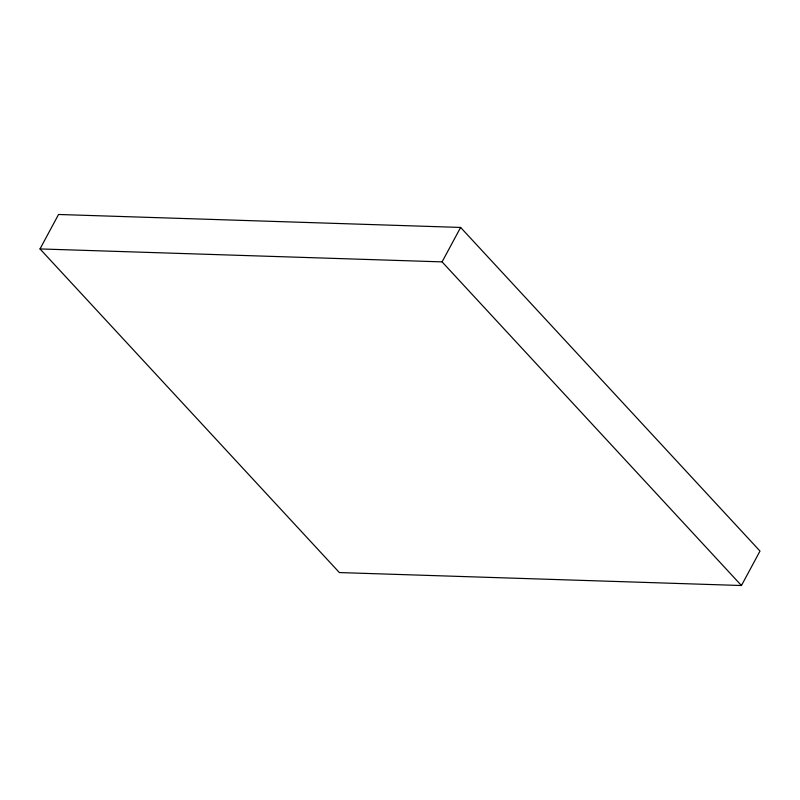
<?xml version="1.0" encoding="UTF-8"?>
<svg xmlns="http://www.w3.org/2000/svg" width="800" height="800" viewBox="0 0 800 800"><rect width="100%" height="100%" fill="white"/><g stroke="black" fill="none" stroke-linecap="round" stroke-linejoin="round"><path stroke-width="1.2" d="M40 248.93L58.55 214.48L460.62 227.44L760 551.07L741.45 585.52L339.38 572.56L40 248.93L442.08 261.88L741.45 585.52M442.08 261.88L460.62 227.44"/></g></svg>
